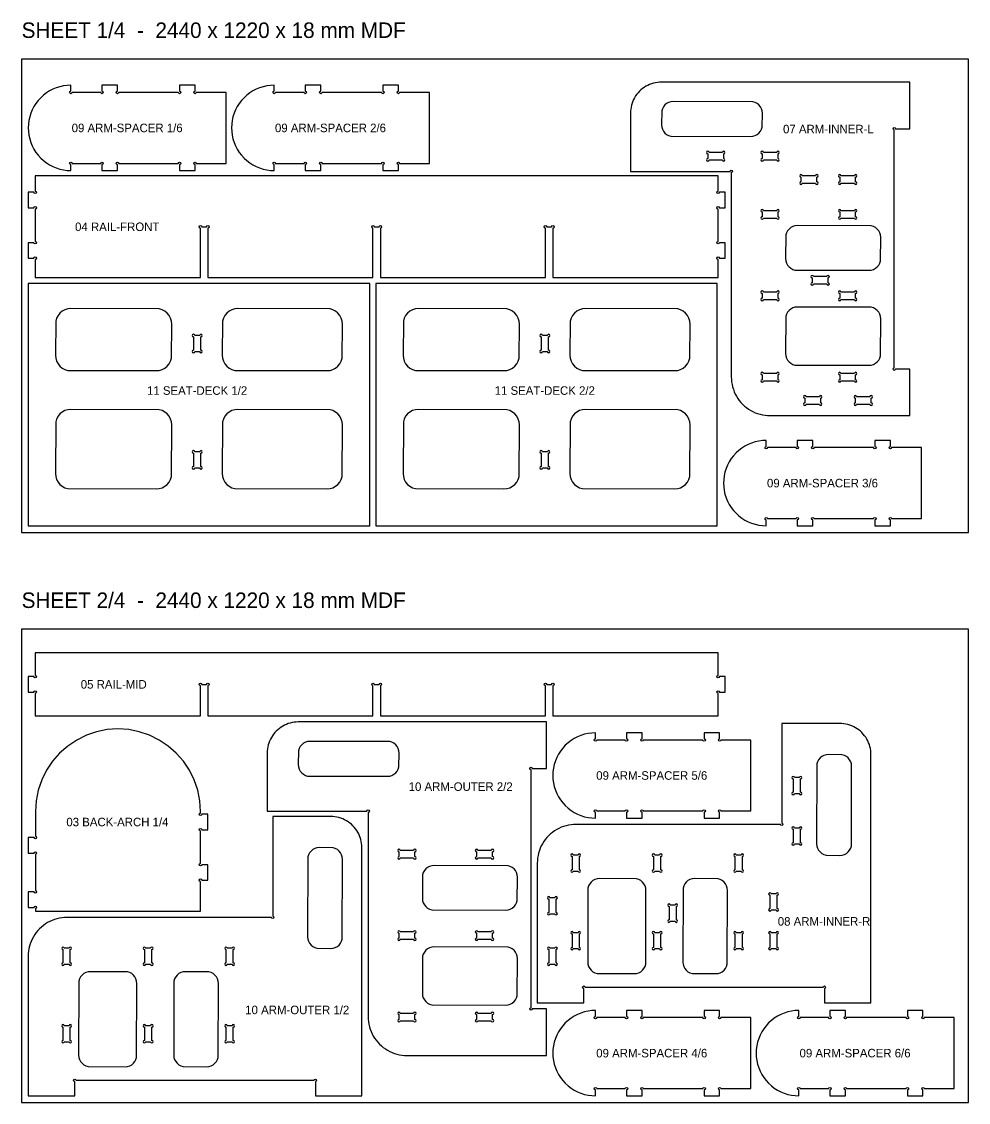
# Model space of a CAD drawing. Header units: millimetres. Extents: x 0 to 2440, y -4410 to 1317.
# Drawn here: x 0 to 2440, y -1470 to 1317 of the extents above; entities that cross this region are included whole.
import ezdxf
from ezdxf.enums import TextEntityAlignment as Align

# ---------------------------------------------------------------- set-up
doc = ezdxf.new("R2010")
doc.units = ezdxf.units.MM
for name, color, linetype in [('CUT', 1, 'Continuous'), ('ENGRAVE-LABEL', 3, 'Continuous'), ('REFERENCE-SHEET', 8, 'Continuous')]:
    doc.layers.add(name, color=color, linetype=linetype)

msp = doc.modelspace()

# ---------------------------------------------------------------- linework, layer by layer
at = {"layer": 'CUT'}
for points in [[(407, 933), (447, 933), (447, 948.3, -2.414213562), (450.2, 951.5), (527, 951.5), (527, 1134.5), (450.2, 1134.5, -2.414213562), (447, 1137.7), (447, 1153), (407, 1153), (407, 1137.7, -2.414213562), (403.8, 1134.5), (250.2, 1134.5, -2.414213562), (247, 1137.7), (247, 1153), (207, 1153), (207, 1137.7, -2.414213562), (203.8, 1134.5), (130.2, 1134.5, -2.414213562), (127, 1137.7), (127, 1153), (117.4129, 1152.5814), (107.8987, 1151.3289), (98.5299, 1149.2518), (89.3778, 1146.3662), (80.512, 1142.6939), (72, 1138.2628), (63.9066, 1133.1067), (56.2934, 1127.2649), (49.2183, 1120.7817), (42.7351, 1113.7066), (36.8933, 1106.0934), (31.7372, 1098), (27.3061, 1089.488), (23.6338, 1080.6222), (20.7482, 1071.4701), (18.6711, 1062.1013), (17.4186, 1052.5871), (17, 1043), (17.4186, 1033.4129), (18.6711, 1023.8987), (20.7482, 1014.5299), (23.6338, 1005.3778), (27.3061, 996.512), (31.7372, 988), (36.8933, 979.9066), (42.7351, 972.2934), (49.2183, 965.2183), (56.2934, 958.7351), (63.9066, 952.8933), (72, 947.7372), (80.512, 943.3061), (89.3778, 939.6338), (98.5299, 936.7482), (107.8987, 934.6711), (117.4129, 933.4186), (127, 933), (127, 948.3, -2.414213562), (130.2, 951.5), (203.8, 951.5, -2.414213562), (207, 948.3), (207, 933), (247, 933), (247, 948.3, -2.414213562), (250.2, 951.5), (403.8, 951.5, -2.414213562), (407, 948.3)], [(931, 933), (971, 933), (971, 948.3, -2.414213562), (974.2, 951.5), (1051, 951.5), (1051, 1134.5), (974.2, 1134.5, -2.414213562), (971, 1137.7), (971, 1153), (931, 1153), (931, 1137.7, -2.414213562), (927.8, 1134.5), (774.2, 1134.5, -2.414213562), (771, 1137.7), (771, 1153), (731, 1153), (731, 1137.7, -2.414213562), (727.8, 1134.5), (654.2, 1134.5, -2.414213562), (651, 1137.7), (651, 1153), (641.4129, 1152.5814), (631.8987, 1151.3289), (622.5299, 1149.2518), (613.3778, 1146.3662), (604.512, 1142.6939), (596, 1138.2628), (587.9066, 1133.1067), (580.2934, 1127.2649), (573.2183, 1120.7817), (566.7351, 1113.7066), (560.8933, 1106.0934), (555.7372, 1098), (551.3061, 1089.488), (547.6338, 1080.6222), (544.7482, 1071.4701), (542.6711, 1062.1013), (541.4186, 1052.5871), (541, 1043), (541.4186, 1033.4129), (542.6711, 1023.8987), (544.7482, 1014.5299), (547.6338, 1005.3778), (551.3061, 996.512), (555.7372, 988), (560.8933, 979.9066), (566.7351, 972.2934), (573.2183, 965.2183), (580.2934, 958.7351), (587.9066, 952.8933), (596, 947.7372), (604.512, 943.3061), (613.3778, 939.6338), (622.5299, 936.7482), (631.8987, 934.6711), (641.4129, 933.4186), (651, 933), (651, 948.3, -2.414213562), (654.2, 951.5), (727.8, 951.5, -2.414213562), (731, 948.3), (731, 933), (771, 933), (771, 948.3, -2.414213562), (774.2, 951.5), (927.8, 951.5, -2.414213562), (931, 948.3)], [(2289, 301), (2289, 421), (2252.2, 421, -2.414213562), (2249, 424.2), (2249, 1037.8, -2.414213562), (2252.2, 1041), (2289, 1041), (2289, 1161), (1649, 1161), (1643.7677, 1160.8287), (1638.5579, 1160.3156), (1633.3928, 1159.4628), (1628.2945, 1158.2741), (1623.2848, 1156.7544), (1618.3853, 1154.9104), (1613.6169, 1152.7498), (1609, 1150.282), (1604.5544, 1147.5176), (1600.2991, 1144.4683), (1596.2523, 1141.1472), (1592.4315, 1137.5685), (1588.8528, 1133.7477), (1585.5317, 1129.7009), (1582.4824, 1125.4456), (1579.718, 1121), (1577.2502, 1116.3831), (1575.0896, 1111.6147), (1573.2456, 1106.7152), (1571.7259, 1101.7055), (1570.5372, 1096.6072), (1569.6844, 1091.4421), (1569.1713, 1086.2323), (1569, 1081), (1569, 931), (1825.8, 931, -2.414213562), (1829, 927.8), (1829, 401), (1829.2141, 394.4597), (1829.8555, 387.9474), (1830.9215, 381.491), (1832.4074, 375.1181), (1834.307, 368.8561), (1836.612, 362.7317), (1839.3127, 356.7711), (1842.3975, 351), (1845.853, 345.443), (1849.6647, 340.1239), (1853.816, 335.0654), (1858.2893, 330.2893), (1863.0654, 325.816), (1868.1239, 321.6647), (1873.443, 317.853), (1879, 314.3975), (1884.7711, 311.3127), (1890.7317, 308.612), (1896.8561, 306.307), (1903.1181, 304.4074), (1909.491, 302.9215), (1915.9474, 301.8555), (1922.4597, 301.2141), (1929, 301)], [(1806.3, 960.5, 2.414213562), (1809.5, 963.7), (1809.5, 976.3, 2.414213562), (1806.3, 979.5), (1771.7, 979.5, 2.414213562), (1768.5, 976.3), (1768.5, 963.7, 2.414213562), (1771.7, 960.5)], [(1946.3, 960.5, 2.414213562), (1949.5, 963.7), (1949.5, 976.3, 2.414213562), (1946.3, 979.5), (1911.7, 979.5, 2.414213562), (1908.5, 976.3), (1908.5, 963.7, 2.414213562), (1911.7, 960.5)], [(2046.3, 900.5, 2.414213562), (2049.5, 903.7), (2049.5, 916.3, 2.414213562), (2046.3, 919.5), (2011.7, 919.5, 2.414213562), (2008.5, 916.3), (2008.5, 903.7, 2.414213562), (2011.7, 900.5)], [(2146.3, 900.5, 2.414213562), (2149.5, 903.7), (2149.5, 916.3, 2.414213562), (2146.3, 919.5), (2111.7, 919.5, 2.414213562), (2108.5, 916.3), (2108.5, 903.7, 2.414213562), (2111.7, 900.5)], [(17, 837), (31.8, 837, -2.414213562), (35, 833.8), (35, 750.2, -2.414213562), (31.8, 747), (17, 747), (17, 707), (31.8, 707, -2.414213562), (35, 703.8), (35, 657), (461, 657), (461, 784.8, -2.414213562), (464.2, 788), (476.8, 788, -2.414213562), (480, 784.8), (480, 657), (905.5, 657), (905.5, 784.8, -2.414213562), (908.7, 788), (921.3, 788, -2.414213562), (924.5, 784.8), (924.5, 657), (1350, 657), (1350, 784.8, -2.414213562), (1353.2, 788), (1365.8, 788, -2.414213562), (1369, 784.8), (1369, 657), (1795, 657), (1795, 703.8, -2.414213562), (1798.2, 707), (1813, 707), (1813, 747), (1798.2, 747, -2.414213562), (1795, 750.2), (1795, 833.8, -2.414213562), (1798.2, 837), (1813, 837), (1813, 877), (1798.2, 877, -2.414213562), (1795, 880.2), (1795, 919), (35, 919), (35, 880.2, -2.414213562), (31.8, 877), (17, 877)], [(1946.3, 810.5, 2.414213562), (1949.5, 813.7), (1949.5, 826.3, 2.414213562), (1946.3, 829.5), (1911.7, 829.5, 2.414213562), (1908.5, 826.3), (1908.5, 813.7, 2.414213562), (1911.7, 810.5)], [(2146.3, 810.5, 2.414213562), (2149.5, 813.7), (2149.5, 826.3, 2.414213562), (2146.3, 829.5), (2111.7, 829.5, 2.414213562), (2108.5, 826.3), (2108.5, 813.7, 2.414213562), (2111.7, 810.5)], [(2075.3, 640.5, 2.414213562), (2078.5, 643.7), (2078.5, 656.3, 2.414213562), (2075.3, 659.5), (2040.7, 659.5, 2.414213562), (2037.5, 656.3), (2037.5, 643.7, 2.414213562), (2040.7, 640.5)], [(1946.3, 600.5, 2.414213562), (1949.5, 603.7), (1949.5, 616.3, 2.414213562), (1946.3, 619.5), (1911.7, 619.5, 2.414213562), (1908.5, 616.3), (1908.5, 603.7, 2.414213562), (1911.7, 600.5)], [(2146.3, 600.5, 2.414213562), (2149.5, 603.7), (2149.5, 616.3, 2.414213562), (2146.3, 619.5), (2111.7, 619.5, 2.414213562), (2108.5, 616.3), (2108.5, 603.7, 2.414213562), (2111.7, 600.5)], [(443, 469.7, 2.414213562), (446.2, 466.5), (458.8, 466.5, 2.414213562), (462, 469.7), (462, 504.3, 2.414213562), (458.8, 507.5), (446.2, 507.5, 2.414213562), (443, 504.3)], [(1339, 469.7, 2.414213562), (1342.2, 466.5), (1354.8, 466.5, 2.414213562), (1358, 469.7), (1358, 504.3, 2.414213562), (1354.8, 507.5), (1342.2, 507.5, 2.414213562), (1339, 504.3)], [(1946.3, 390.5, 2.414213562), (1949.5, 393.7), (1949.5, 406.3, 2.414213562), (1946.3, 409.5), (1911.7, 409.5, 2.414213562), (1908.5, 406.3), (1908.5, 393.7, 2.414213562), (1911.7, 390.5)], [(2146.3, 390.5, 2.414213562), (2149.5, 393.7), (2149.5, 406.3, 2.414213562), (2146.3, 409.5), (2111.7, 409.5, 2.414213562), (2108.5, 406.3), (2108.5, 393.7, 2.414213562), (2111.7, 390.5)], [(2056.3, 330.5, 2.414213562), (2059.5, 333.7), (2059.5, 346.3, 2.414213562), (2056.3, 349.5), (2021.7, 349.5, 2.414213562), (2018.5, 346.3), (2018.5, 333.7, 2.414213562), (2021.7, 330.5)], [(2186.3, 330.5, 2.414213562), (2189.5, 333.7), (2189.5, 346.3, 2.414213562), (2186.3, 349.5), (2151.7, 349.5, 2.414213562), (2148.5, 346.3), (2148.5, 333.7, 2.414213562), (2151.7, 330.5)], [(2199, 17), (2239, 17), (2239, 32.3, -2.414213562), (2242.2, 35.5), (2319, 35.5), (2319, 218.5), (2242.2, 218.5, -2.414213562), (2239, 221.7), (2239, 237), (2199, 237), (2199, 221.7, -2.414213562), (2195.8, 218.5), (2042.2, 218.5, -2.414213562), (2039, 221.7), (2039, 237), (1999, 237), (1999, 221.7, -2.414213562), (1995.8, 218.5), (1922.2, 218.5, -2.414213562), (1919, 221.7), (1919, 237), (1909.4129, 236.5814), (1899.8987, 235.3289), (1890.5299, 233.2518), (1881.3778, 230.3662), (1872.512, 226.6939), (1864, 222.2628), (1855.9066, 217.1067), (1848.2934, 211.2649), (1841.2183, 204.7817), (1834.7351, 197.7066), (1828.8933, 190.0934), (1823.7372, 182), (1819.3061, 173.488), (1815.6338, 164.6222), (1812.7482, 155.4701), (1810.6711, 146.1013), (1809.4186, 136.5871), (1809, 127), (1809.4186, 117.4129), (1810.6711, 107.8987), (1812.7482, 98.5299), (1815.6338, 89.3778), (1819.3061, 80.512), (1823.7372, 72), (1828.8933, 63.9066), (1834.7351, 56.2934), (1841.2183, 49.2183), (1848.2934, 42.7351), (1855.9066, 36.8933), (1864, 31.7372), (1872.512, 27.3061), (1881.3778, 23.6338), (1890.5299, 20.7482), (1899.8987, 18.6711), (1909.4129, 17.4186), (1919, 17), (1919, 32.3, -2.414213562), (1922.2, 35.5), (1995.8, 35.5, -2.414213562), (1999, 32.3), (1999, 17), (2039, 17), (2039, 32.3, -2.414213562), (2042.2, 35.5), (2195.8, 35.5, -2.414213562), (2199, 32.3)], [(443, 169.7, 2.414213562), (446.2, 166.5), (458.8, 166.5, 2.414213562), (462, 169.7), (462, 204.3, 2.414213562), (458.8, 207.5), (446.2, 207.5, 2.414213562), (443, 204.3)], [(1339, 169.7, 2.414213562), (1342.2, 166.5), (1354.8, 166.5, 2.414213562), (1358, 169.7), (1358, 204.3, 2.414213562), (1354.8, 207.5), (1342.2, 207.5, 2.414213562), (1339, 204.3)], [(35, -311), (35, -368.8, -2.414213562), (31.8, -372), (17, -372), (17, -412), (31.8, -412, -2.414213562), (35, -415.2), (35, -473), (461, -473), (461, -395.2, -2.414213562), (464.2, -392), (476.8, -392, -2.414213562), (480, -395.2), (480, -473), (905.5, -473), (905.5, -395.2, -2.414213562), (908.7, -392), (921.3, -392, -2.414213562), (924.5, -395.2), (924.5, -473), (1350, -473), (1350, -395.2, -2.414213562), (1353.2, -392), (1365.8, -392, -2.414213562), (1369, -395.2), (1369, -473), (1795, -473), (1795, -415.2, -2.414213562), (1798.2, -412), (1813, -412), (1813, -372), (1798.2, -372, -2.414213562), (1795, -368.8), (1795, -311)], [(1353, -1349), (1353, -1229), (1316.2, -1229, -2.414213562), (1313, -1225.8), (1313, -612.2, -2.414213562), (1316.2, -609), (1353, -609), (1353, -489), (713, -489), (707.7677, -489.1713), (702.5579, -489.6844), (697.3928, -490.5372), (692.2945, -491.7259), (687.2848, -493.2456), (682.3853, -495.0896), (677.6169, -497.2502), (673, -499.718), (668.5544, -502.4824), (664.2991, -505.5317), (660.2523, -508.8528), (656.4315, -512.4315), (652.8528, -516.2523), (649.5317, -520.2991), (646.4824, -524.5544), (643.718, -529), (641.2502, -533.6169), (639.0896, -538.3853), (637.2456, -543.2848), (635.7259, -548.2945), (634.5372, -553.3928), (633.6844, -558.5579), (633.1713, -563.7677), (633, -569), (633, -719), (889.8, -719, -2.414213562), (893, -722.2), (893, -1249), (893.2141, -1255.5403), (893.8555, -1262.0526), (894.9215, -1268.509), (896.4074, -1274.8819), (898.307, -1281.1439), (900.612, -1287.2683), (903.3127, -1293.2289), (906.3975, -1299), (909.853, -1304.557), (913.6647, -1309.8761), (917.816, -1314.9346), (922.2893, -1319.7107), (927.0654, -1324.184), (932.1239, -1328.3353), (937.443, -1332.147), (943, -1335.6025), (948.7711, -1338.6873), (954.7317, -1341.388), (960.8561, -1343.693), (967.1181, -1345.5926), (973.491, -1347.0785), (979.9474, -1348.1445), (986.4597, -1348.7859), (993, -1349)], [(1329, -1213), (1449, -1213), (1449, -1176.2, -2.414213562), (1452.2, -1173), (2065.8, -1173, -2.414213562), (2069, -1176.2), (2069, -1213), (2189, -1213), (2189, -573), (2188.8287, -567.7677), (2188.3156, -562.5579), (2187.4628, -557.3928), (2186.2741, -552.2945), (2184.7544, -547.2848), (2182.9104, -542.3853), (2180.7498, -537.6169), (2178.282, -533), (2175.5176, -528.5544), (2172.4683, -524.2991), (2169.1472, -520.2523), (2165.5685, -516.4315), (2161.7477, -512.8528), (2157.7009, -509.5317), (2153.4456, -506.4824), (2149, -503.718), (2144.3831, -501.2502), (2139.6147, -499.0896), (2134.7152, -497.2456), (2129.7055, -495.7259), (2124.6072, -494.5372), (2119.4421, -493.6844), (2114.2323, -493.1713), (2109, -493), (1959, -493), (1959, -749.8, -2.414213562), (1955.8, -753), (1429, -753), (1422.4597, -753.2141), (1415.9474, -753.8555), (1409.491, -754.9215), (1403.1181, -756.4074), (1396.8561, -758.307), (1390.7317, -760.612), (1384.7711, -763.3127), (1379, -766.3975), (1373.443, -769.853), (1368.1239, -773.6647), (1363.0654, -777.816), (1358.2893, -782.2893), (1353.816, -787.0654), (1349.6647, -792.1239), (1345.853, -797.443), (1342.3975, -803), (1339.3127, -808.7711), (1336.612, -814.7317), (1334.307, -820.8561), (1332.4074, -827.1181), (1330.9215, -833.491), (1329.8555, -839.9474), (1329.2141, -846.4597), (1329, -853)], [(17, -927), (17, -967), (32.3, -967, -2.414213562), (35.5, -970.2), (35.5, -977), (461, -977), (461, -900.2, -2.414213562), (464.2, -897), (479.5, -897), (479.5, -857), (464.2, -857, -2.414213562), (461, -853.8), (461, -770.2, -2.414213562), (464.2, -767), (479.5, -767), (479.5, -727), (464.2, -727, -2.414213562), (461, -723.8), (461, -719.75), (459.1799, -691.9806), (453.7507, -664.6862), (444.8054, -638.3341), (432.4969, -613.375), (417.0359, -590.236), (398.687, -569.313), (377.764, -550.9641), (354.625, -535.5031), (329.6659, -523.1946), (303.3138, -514.2493), (276.0194, -508.8201), (248.25, -507), (220.4806, -508.8201), (193.1862, -514.2493), (166.8341, -523.1946), (141.875, -535.5031), (118.736, -550.9641), (97.813, -569.313), (79.4641, -590.236), (64.0031, -613.375), (51.6946, -638.3341), (42.7493, -664.6862), (37.3201, -691.9806), (35.5, -719.75), (35.5, -783.8, -2.414213562), (32.3, -787), (17, -787), (17, -827), (32.3, -827, -2.414213562), (35.5, -830.2), (35.5, -923.8, -2.414213562), (32.3, -927)], [(1759, -737), (1799, -737), (1799, -721.7, -2.414213562), (1802.2, -718.5), (1879, -718.5), (1879, -535.5), (1802.2, -535.5, -2.414213562), (1799, -532.3), (1799, -517), (1759, -517), (1759, -532.3, -2.414213562), (1755.8, -535.5), (1602.2, -535.5, -2.414213562), (1599, -532.3), (1599, -517), (1559, -517), (1559, -532.3, -2.414213562), (1555.8, -535.5), (1482.2, -535.5, -2.414213562), (1479, -532.3), (1479, -517), (1469.4129, -517.4186), (1459.8987, -518.6711), (1450.5299, -520.7482), (1441.3778, -523.6338), (1432.512, -527.3061), (1424, -531.7372), (1415.9066, -536.8933), (1408.2934, -542.7351), (1401.2183, -549.2183), (1394.7351, -556.2934), (1388.8933, -563.9066), (1383.7372, -572), (1379.3061, -580.512), (1375.6338, -589.3778), (1372.7482, -598.5299), (1370.6711, -607.8987), (1369.4186, -617.4129), (1369, -627), (1369.4186, -636.5871), (1370.6711, -646.1013), (1372.7482, -655.4701), (1375.6338, -664.6222), (1379.3061, -673.488), (1383.7372, -682), (1388.8933, -690.0934), (1394.7351, -697.7066), (1401.2183, -704.7817), (1408.2934, -711.2649), (1415.9066, -717.1067), (1424, -722.2628), (1432.512, -726.6939), (1441.3778, -730.3662), (1450.5299, -733.2518), (1459.8987, -735.3289), (1469.4129, -736.5814), (1479, -737), (1479, -721.7, -2.414213562), (1482.2, -718.5), (1555.8, -718.5, -2.414213562), (1559, -721.7), (1559, -737), (1599, -737), (1599, -721.7, -2.414213562), (1602.2, -718.5), (1755.8, -718.5, -2.414213562), (1759, -721.7)], [(1988.5, -670.3, 2.414213562), (1991.7, -673.5), (2004.3, -673.5, 2.414213562), (2007.5, -670.3), (2007.5, -635.7, 2.414213562), (2004.3, -632.5), (1991.7, -632.5, 2.414213562), (1988.5, -635.7)], [(17, -1453), (137, -1453), (137, -1416.2, -2.414213562), (140.2, -1413), (753.8, -1413, -2.414213562), (757, -1416.2), (757, -1453), (877, -1453), (877, -813), (876.8287, -807.7677), (876.3156, -802.5579), (875.4628, -797.3928), (874.2741, -792.2945), (872.7544, -787.2848), (870.9104, -782.3853), (868.7498, -777.6169), (866.282, -773), (863.5176, -768.5544), (860.4683, -764.2991), (857.1472, -760.2523), (853.5685, -756.4315), (849.7477, -752.8528), (845.7009, -749.5317), (841.4456, -746.4824), (837, -743.718), (832.3831, -741.2502), (827.6147, -739.0896), (822.7152, -737.2456), (817.7055, -735.7259), (812.6072, -734.5372), (807.4421, -733.6844), (802.2323, -733.1713), (797, -733), (647, -733), (647, -989.8, -2.414213562), (643.8, -993), (117, -993), (110.4597, -993.2141), (103.9474, -993.8555), (97.491, -994.9215), (91.1181, -996.4074), (84.8561, -998.307), (78.7317, -1000.612), (72.7711, -1003.3127), (67, -1006.3975), (61.443, -1009.853), (56.1239, -1013.6647), (51.0654, -1017.816), (46.2893, -1022.2893), (41.816, -1027.0654), (37.6647, -1032.1239), (33.853, -1037.443), (30.3975, -1043), (27.3127, -1048.7711), (24.612, -1054.7317), (22.307, -1060.8561), (20.4074, -1067.1181), (18.9215, -1073.491), (17.8555, -1079.9474), (17.2141, -1086.4597), (17, -1093)], [(1988.5, -800.3, 2.414213562), (1991.7, -803.5), (2004.3, -803.5, 2.414213562), (2007.5, -800.3), (2007.5, -765.7, 2.414213562), (2004.3, -762.5), (1991.7, -762.5, 2.414213562), (1988.5, -765.7)], [(1010.3, -839.5, 2.414213562), (1013.5, -836.3), (1013.5, -823.7, 2.414213562), (1010.3, -820.5), (975.7, -820.5, 2.414213562), (972.5, -823.7), (972.5, -836.3, 2.414213562), (975.7, -839.5)], [(1210.3, -839.5, 2.414213562), (1213.5, -836.3), (1213.5, -823.7, 2.414213562), (1210.3, -820.5), (1175.7, -820.5, 2.414213562), (1172.5, -823.7), (1172.5, -836.3, 2.414213562), (1175.7, -839.5)], [(1418.5, -870.3, 2.414213562), (1421.7, -873.5), (1434.3, -873.5, 2.414213562), (1437.5, -870.3), (1437.5, -835.7, 2.414213562), (1434.3, -832.5), (1421.7, -832.5, 2.414213562), (1418.5, -835.7)], [(1628.5, -870.3, 2.414213562), (1631.7, -873.5), (1644.3, -873.5, 2.414213562), (1647.5, -870.3), (1647.5, -835.7, 2.414213562), (1644.3, -832.5), (1631.7, -832.5, 2.414213562), (1628.5, -835.7)], [(1838.5, -870.3, 2.414213562), (1841.7, -873.5), (1854.3, -873.5, 2.414213562), (1857.5, -870.3), (1857.5, -835.7, 2.414213562), (1854.3, -832.5), (1841.7, -832.5, 2.414213562), (1838.5, -835.7)], [(1358.5, -980.3, 2.414213562), (1361.7, -983.5), (1374.3, -983.5, 2.414213562), (1377.5, -980.3), (1377.5, -945.7, 2.414213562), (1374.3, -942.5), (1361.7, -942.5, 2.414213562), (1358.5, -945.7)], [(1928.5, -970.3, 2.414213562), (1931.7, -973.5), (1944.3, -973.5, 2.414213562), (1947.5, -970.3), (1947.5, -935.7, 2.414213562), (1944.3, -932.5), (1931.7, -932.5, 2.414213562), (1928.5, -935.7)], [(1668.5, -999.3, 2.414213562), (1671.7, -1002.5), (1684.3, -1002.5, 2.414213562), (1687.5, -999.3), (1687.5, -964.7, 2.414213562), (1684.3, -961.5), (1671.7, -961.5, 2.414213562), (1668.5, -964.7)], [(1010.3, -1049.5, 2.414213562), (1013.5, -1046.3), (1013.5, -1033.7, 2.414213562), (1010.3, -1030.5), (975.7, -1030.5, 2.414213562), (972.5, -1033.7), (972.5, -1046.3, 2.414213562), (975.7, -1049.5)], [(1210.3, -1049.5, 2.414213562), (1213.5, -1046.3), (1213.5, -1033.7, 2.414213562), (1210.3, -1030.5), (1175.7, -1030.5, 2.414213562), (1172.5, -1033.7), (1172.5, -1046.3, 2.414213562), (1175.7, -1049.5)], [(1418.5, -1070.3, 2.414213562), (1421.7, -1073.5), (1434.3, -1073.5, 2.414213562), (1437.5, -1070.3), (1437.5, -1035.7, 2.414213562), (1434.3, -1032.5), (1421.7, -1032.5, 2.414213562), (1418.5, -1035.7)], [(1628.5, -1070.3, 2.414213562), (1631.7, -1073.5), (1644.3, -1073.5, 2.414213562), (1647.5, -1070.3), (1647.5, -1035.7, 2.414213562), (1644.3, -1032.5), (1631.7, -1032.5, 2.414213562), (1628.5, -1035.7)], [(1838.5, -1070.3, 2.414213562), (1841.7, -1073.5), (1854.3, -1073.5, 2.414213562), (1857.5, -1070.3), (1857.5, -1035.7, 2.414213562), (1854.3, -1032.5), (1841.7, -1032.5, 2.414213562), (1838.5, -1035.7)], [(1928.5, -1070.3, 2.414213562), (1931.7, -1073.5), (1944.3, -1073.5, 2.414213562), (1947.5, -1070.3), (1947.5, -1035.7, 2.414213562), (1944.3, -1032.5), (1931.7, -1032.5, 2.414213562), (1928.5, -1035.7)], [(106.5, -1110.3, 2.414213562), (109.7, -1113.5), (122.3, -1113.5, 2.414213562), (125.5, -1110.3), (125.5, -1075.7, 2.414213562), (122.3, -1072.5), (109.7, -1072.5, 2.414213562), (106.5, -1075.7)], [(316.5, -1110.3, 2.414213562), (319.7, -1113.5), (332.3, -1113.5, 2.414213562), (335.5, -1110.3), (335.5, -1075.7, 2.414213562), (332.3, -1072.5), (319.7, -1072.5, 2.414213562), (316.5, -1075.7)], [(526.5, -1110.3, 2.414213562), (529.7, -1113.5), (542.3, -1113.5, 2.414213562), (545.5, -1110.3), (545.5, -1075.7, 2.414213562), (542.3, -1072.5), (529.7, -1072.5, 2.414213562), (526.5, -1075.7)], [(1358.5, -1110.3, 2.414213562), (1361.7, -1113.5), (1374.3, -1113.5, 2.414213562), (1377.5, -1110.3), (1377.5, -1075.7, 2.414213562), (1374.3, -1072.5), (1361.7, -1072.5, 2.414213562), (1358.5, -1075.7)], [(1010.3, -1259.5, 2.414213562), (1013.5, -1256.3), (1013.5, -1243.7, 2.414213562), (1010.3, -1240.5), (975.7, -1240.5, 2.414213562), (972.5, -1243.7), (972.5, -1256.3, 2.414213562), (975.7, -1259.5)], [(1210.3, -1259.5, 2.414213562), (1213.5, -1256.3), (1213.5, -1243.7, 2.414213562), (1210.3, -1240.5), (1175.7, -1240.5, 2.414213562), (1172.5, -1243.7), (1172.5, -1256.3, 2.414213562), (1175.7, -1259.5)], [(1759, -1453), (1799, -1453), (1799, -1437.7, -2.414213562), (1802.2, -1434.5), (1879, -1434.5), (1879, -1251.5), (1802.2, -1251.5, -2.414213562), (1799, -1248.3), (1799, -1233), (1759, -1233), (1759, -1248.3, -2.414213562), (1755.8, -1251.5), (1602.2, -1251.5, -2.414213562), (1599, -1248.3), (1599, -1233), (1559, -1233), (1559, -1248.3, -2.414213562), (1555.8, -1251.5), (1482.2, -1251.5, -2.414213562), (1479, -1248.3), (1479, -1233), (1469.4129, -1233.4186), (1459.8987, -1234.6711), (1450.5299, -1236.7482), (1441.3778, -1239.6338), (1432.512, -1243.3061), (1424, -1247.7372), (1415.9066, -1252.8933), (1408.2934, -1258.7351), (1401.2183, -1265.2183), (1394.7351, -1272.2934), (1388.8933, -1279.9066), (1383.7372, -1288), (1379.3061, -1296.512), (1375.6338, -1305.3778), (1372.7482, -1314.5299), (1370.6711, -1323.8987), (1369.4186, -1333.4129), (1369, -1343), (1369.4186, -1352.5871), (1370.6711, -1362.1013), (1372.7482, -1371.4701), (1375.6338, -1380.6222), (1379.3061, -1389.488), (1383.7372, -1398), (1388.8933, -1406.0934), (1394.7351, -1413.7066), (1401.2183, -1420.7817), (1408.2934, -1427.2649), (1415.9066, -1433.1067), (1424, -1438.2628), (1432.512, -1442.6939), (1441.3778, -1446.3662), (1450.5299, -1449.2518), (1459.8987, -1451.3289), (1469.4129, -1452.5814), (1479, -1453), (1479, -1437.7, -2.414213562), (1482.2, -1434.5), (1555.8, -1434.5, -2.414213562), (1559, -1437.7), (1559, -1453), (1599, -1453), (1599, -1437.7, -2.414213562), (1602.2, -1434.5), (1755.8, -1434.5, -2.414213562), (1759, -1437.7)], [(2283, -1453), (2323, -1453), (2323, -1437.7, -2.414213562), (2326.2, -1434.5), (2403, -1434.5), (2403, -1251.5), (2326.2, -1251.5, -2.414213562), (2323, -1248.3), (2323, -1233), (2283, -1233), (2283, -1248.3, -2.414213562), (2279.8, -1251.5), (2126.2, -1251.5, -2.414213562), (2123, -1248.3), (2123, -1233), (2083, -1233), (2083, -1248.3, -2.414213562), (2079.8, -1251.5), (2006.2, -1251.5, -2.414213562), (2003, -1248.3), (2003, -1233), (1993.4129, -1233.4186), (1983.8987, -1234.6711), (1974.5299, -1236.7482), (1965.3778, -1239.6338), (1956.512, -1243.3061), (1948, -1247.7372), (1939.9066, -1252.8933), (1932.2934, -1258.7351), (1925.2183, -1265.2183), (1918.7351, -1272.2934), (1912.8933, -1279.9066), (1907.7372, -1288), (1903.3061, -1296.512), (1899.6338, -1305.3778), (1896.7482, -1314.5299), (1894.6711, -1323.8987), (1893.4186, -1333.4129), (1893, -1343), (1893.4186, -1352.5871), (1894.6711, -1362.1013), (1896.7482, -1371.4701), (1899.6338, -1380.6222), (1903.3061, -1389.488), (1907.7372, -1398), (1912.8933, -1406.0934), (1918.7351, -1413.7066), (1925.2183, -1420.7817), (1932.2934, -1427.2649), (1939.9066, -1433.1067), (1948, -1438.2628), (1956.512, -1442.6939), (1965.3778, -1446.3662), (1974.5299, -1449.2518), (1983.8987, -1451.3289), (1993.4129, -1452.5814), (2003, -1453), (2003, -1437.7, -2.414213562), (2006.2, -1434.5), (2079.8, -1434.5, -2.414213562), (2083, -1437.7), (2083, -1453), (2123, -1453), (2123, -1437.7, -2.414213562), (2126.2, -1434.5), (2279.8, -1434.5, -2.414213562), (2283, -1437.7)], [(106.5, -1310.3, 2.414213562), (109.7, -1313.5), (122.3, -1313.5, 2.414213562), (125.5, -1310.3), (125.5, -1275.7, 2.414213562), (122.3, -1272.5), (109.7, -1272.5, 2.414213562), (106.5, -1275.7)], [(316.5, -1310.3, 2.414213562), (319.7, -1313.5), (332.3, -1313.5, 2.414213562), (335.5, -1310.3), (335.5, -1275.7, 2.414213562), (332.3, -1272.5), (319.7, -1272.5, 2.414213562), (316.5, -1275.7)], [(526.5, -1310.3, 2.414213562), (529.7, -1313.5), (542.3, -1313.5, 2.414213562), (545.5, -1310.3), (545.5, -1275.7, 2.414213562), (542.3, -1272.5), (529.7, -1272.5, 2.414213562), (526.5, -1275.7)]]:
    msp.add_lwpolyline(points, format="xyb", close=True, dxfattribs=at)
for points in [[(1909, 1081), (1908.4236, 1086.8527), (1906.7164, 1092.4805), (1903.9441, 1097.6671), (1900.2132, 1102.2132), (1895.6671, 1105.9441), (1890.4805, 1108.7164), (1884.8527, 1110.4236), (1679, 1111), (1673.1473, 1110.4236), (1667.5195, 1108.7164), (1662.3329, 1105.9441), (1657.7868, 1102.2132), (1654.0559, 1097.6671), (1651.2836, 1092.4805), (1649.5764, 1086.8527), (1649, 1051), (1649.5764, 1045.1473), (1651.2836, 1039.5195), (1654.0559, 1034.3329), (1657.7868, 1029.7868), (1662.3329, 1026.0559), (1667.5195, 1023.2836), (1673.1473, 1021.5764), (1879, 1021), (1884.8527, 1021.5764), (1890.4805, 1023.2836), (1895.6671, 1026.0559), (1900.2132, 1029.7868), (1903.9441, 1034.3329), (1906.7164, 1039.5195), (1908.4236, 1045.1473)], [(2214, 761), (2213.4236, 766.8527), (2211.7164, 772.4805), (2208.9441, 777.6671), (2205.2132, 782.2132), (2200.6671, 785.9441), (2195.4805, 788.7164), (2189.8527, 790.4236), (1999, 791), (1993.1473, 790.4236), (1987.5195, 788.7164), (1982.3329, 785.9441), (1977.7868, 782.2132), (1974.0559, 777.6671), (1971.2836, 772.4805), (1969.5764, 766.8527), (1969, 706), (1969.5764, 700.1473), (1971.2836, 694.5195), (1974.0559, 689.3329), (1977.7868, 684.7868), (1982.3329, 681.0559), (1987.5195, 678.2836), (1993.1473, 676.5764), (2184, 676), (2189.8527, 676.5764), (2195.4805, 678.2836), (2200.6671, 681.0559), (2205.2132, 684.7868), (2208.9441, 689.3329), (2211.7164, 694.5195), (2213.4236, 700.1473)], [(897, 17), (897, 642), (17, 642), (17, 17)], [(1793, 17), (1793, 642), (913, 642), (913, 17)], [(347, 417), (354.8036, 417.7686), (362.3073, 420.0448), (369.2228, 423.7412), (375.2843, 428.7157), (380.2588, 434.7772), (383.9552, 441.6927), (386.2314, 449.1964), (387, 537), (386.2314, 544.8036), (383.9552, 552.3073), (380.2588, 559.2228), (375.2843, 565.2843), (369.2228, 570.2588), (362.3073, 573.9552), (354.8036, 576.2314), (127, 577), (119.1964, 576.2314), (111.6927, 573.9552), (104.7772, 570.2588), (98.7157, 565.2843), (93.7412, 559.2228), (90.0448, 552.3073), (87.7686, 544.8036), (87, 457), (87.7686, 449.1964), (90.0448, 441.6927), (93.7412, 434.7772), (98.7157, 428.7157), (104.7772, 423.7412), (111.6927, 420.0448), (119.1964, 417.7686)], [(787, 417), (794.8036, 417.7686), (802.3073, 420.0448), (809.2228, 423.7412), (815.2843, 428.7157), (820.2588, 434.7772), (823.9552, 441.6927), (826.2314, 449.1964), (827, 537), (826.2314, 544.8036), (823.9552, 552.3073), (820.2588, 559.2228), (815.2843, 565.2843), (809.2228, 570.2588), (802.3073, 573.9552), (794.8036, 576.2314), (557, 577), (549.1964, 576.2314), (541.6927, 573.9552), (534.7772, 570.2588), (528.7157, 565.2843), (523.7412, 559.2228), (520.0448, 552.3073), (517.7686, 544.8036), (517, 457), (517.7686, 449.1964), (520.0448, 441.6927), (523.7412, 434.7772), (528.7157, 428.7157), (534.7772, 423.7412), (541.6927, 420.0448), (549.1964, 417.7686)], [(1243, 417), (1250.8036, 417.7686), (1258.3073, 420.0448), (1265.2228, 423.7412), (1271.2843, 428.7157), (1276.2588, 434.7772), (1279.9552, 441.6927), (1282.2314, 449.1964), (1283, 537), (1282.2314, 544.8036), (1279.9552, 552.3073), (1276.2588, 559.2228), (1271.2843, 565.2843), (1265.2228, 570.2588), (1258.3073, 573.9552), (1250.8036, 576.2314), (1023, 577), (1015.1964, 576.2314), (1007.6927, 573.9552), (1000.7772, 570.2588), (994.7157, 565.2843), (989.7412, 559.2228), (986.0448, 552.3073), (983.7686, 544.8036), (983, 457), (983.7686, 449.1964), (986.0448, 441.6927), (989.7412, 434.7772), (994.7157, 428.7157), (1000.7772, 423.7412), (1007.6927, 420.0448), (1015.1964, 417.7686)], [(1683, 417), (1690.8036, 417.7686), (1698.3073, 420.0448), (1705.2228, 423.7412), (1711.2843, 428.7157), (1716.2588, 434.7772), (1719.9552, 441.6927), (1722.2314, 449.1964), (1723, 537), (1722.2314, 544.8036), (1719.9552, 552.3073), (1716.2588, 559.2228), (1711.2843, 565.2843), (1705.2228, 570.2588), (1698.3073, 573.9552), (1690.8036, 576.2314), (1453, 577), (1445.1964, 576.2314), (1437.6927, 573.9552), (1430.7772, 570.2588), (1424.7157, 565.2843), (1419.7412, 559.2228), (1416.0448, 552.3073), (1413.7686, 544.8036), (1413, 457), (1413.7686, 449.1964), (1416.0448, 441.6927), (1419.7412, 434.7772), (1424.7157, 428.7157), (1430.7772, 423.7412), (1437.6927, 420.0448), (1445.1964, 417.7686)], [(2214, 551), (2213.4236, 556.8527), (2211.7164, 562.4805), (2208.9441, 567.6671), (2205.2132, 572.2132), (2200.6671, 575.9441), (2195.4805, 578.7164), (2189.8527, 580.4236), (1999, 581), (1993.1473, 580.4236), (1987.5195, 578.7164), (1982.3329, 575.9441), (1977.7868, 572.2132), (1974.0559, 567.6671), (1971.2836, 562.4805), (1969.5764, 556.8527), (1969, 461), (1969.5764, 455.1473), (1971.2836, 449.5195), (1974.0559, 444.3329), (1977.7868, 439.7868), (1982.3329, 436.0559), (1987.5195, 433.2836), (1993.1473, 431.5764), (2184, 431), (2189.8527, 431.5764), (2195.4805, 433.2836), (2200.6671, 436.0559), (2205.2132, 439.7868), (2208.9441, 444.3329), (2211.7164, 449.5195), (2213.4236, 455.1473)], [(347, 112), (354.8036, 112.7686), (362.3073, 115.0448), (369.2228, 118.7412), (375.2843, 123.7157), (380.2588, 129.7772), (383.9552, 136.6927), (386.2314, 144.1964), (387, 277), (386.2314, 284.8036), (383.9552, 292.3073), (380.2588, 299.2228), (375.2843, 305.2843), (369.2228, 310.2588), (362.3073, 313.9552), (354.8036, 316.2314), (127, 317), (119.1964, 316.2314), (111.6927, 313.9552), (104.7772, 310.2588), (98.7157, 305.2843), (93.7412, 299.2228), (90.0448, 292.3073), (87.7686, 284.8036), (87, 152), (87.7686, 144.1964), (90.0448, 136.6927), (93.7412, 129.7772), (98.7157, 123.7157), (104.7772, 118.7412), (111.6927, 115.0448), (119.1964, 112.7686)], [(787, 112), (794.8036, 112.7686), (802.3073, 115.0448), (809.2228, 118.7412), (815.2843, 123.7157), (820.2588, 129.7772), (823.9552, 136.6927), (826.2314, 144.1964), (827, 277), (826.2314, 284.8036), (823.9552, 292.3073), (820.2588, 299.2228), (815.2843, 305.2843), (809.2228, 310.2588), (802.3073, 313.9552), (794.8036, 316.2314), (557, 317), (549.1964, 316.2314), (541.6927, 313.9552), (534.7772, 310.2588), (528.7157, 305.2843), (523.7412, 299.2228), (520.0448, 292.3073), (517.7686, 284.8036), (517, 152), (517.7686, 144.1964), (520.0448, 136.6927), (523.7412, 129.7772), (528.7157, 123.7157), (534.7772, 118.7412), (541.6927, 115.0448), (549.1964, 112.7686)], [(1243, 112), (1250.8036, 112.7686), (1258.3073, 115.0448), (1265.2228, 118.7412), (1271.2843, 123.7157), (1276.2588, 129.7772), (1279.9552, 136.6927), (1282.2314, 144.1964), (1283, 277), (1282.2314, 284.8036), (1279.9552, 292.3073), (1276.2588, 299.2228), (1271.2843, 305.2843), (1265.2228, 310.2588), (1258.3073, 313.9552), (1250.8036, 316.2314), (1023, 317), (1015.1964, 316.2314), (1007.6927, 313.9552), (1000.7772, 310.2588), (994.7157, 305.2843), (989.7412, 299.2228), (986.0448, 292.3073), (983.7686, 284.8036), (983, 152), (983.7686, 144.1964), (986.0448, 136.6927), (989.7412, 129.7772), (994.7157, 123.7157), (1000.7772, 118.7412), (1007.6927, 115.0448), (1015.1964, 112.7686)], [(1683, 112), (1690.8036, 112.7686), (1698.3073, 115.0448), (1705.2228, 118.7412), (1711.2843, 123.7157), (1716.2588, 129.7772), (1719.9552, 136.6927), (1722.2314, 144.1964), (1723, 277), (1722.2314, 284.8036), (1719.9552, 292.3073), (1716.2588, 299.2228), (1711.2843, 305.2843), (1705.2228, 310.2588), (1698.3073, 313.9552), (1690.8036, 316.2314), (1453, 317), (1445.1964, 316.2314), (1437.6927, 313.9552), (1430.7772, 310.2588), (1424.7157, 305.2843), (1419.7412, 299.2228), (1416.0448, 292.3073), (1413.7686, 284.8036), (1413, 152), (1413.7686, 144.1964), (1416.0448, 136.6927), (1419.7412, 129.7772), (1424.7157, 123.7157), (1430.7772, 118.7412), (1437.6927, 115.0448), (1445.1964, 112.7686)], [(973, -569), (972.4236, -563.1473), (970.7164, -557.5195), (967.9441, -552.3329), (964.2132, -547.7868), (959.6671, -544.0559), (954.4805, -541.2836), (948.8527, -539.5764), (743, -539), (737.1473, -539.5764), (731.5195, -541.2836), (726.3329, -544.0559), (721.7868, -547.7868), (718.0559, -552.3329), (715.2836, -557.5195), (713.5764, -563.1473), (713, -599), (713.5764, -604.8527), (715.2836, -610.4805), (718.0559, -615.6671), (721.7868, -620.2132), (726.3329, -623.9441), (731.5195, -626.7164), (737.1473, -628.4236), (943, -629), (948.8527, -628.4236), (954.4805, -626.7164), (959.6671, -623.9441), (964.2132, -620.2132), (967.9441, -615.6671), (970.7164, -610.4805), (972.4236, -604.8527)], [(2109, -833), (2114.8527, -832.4236), (2120.4805, -830.7164), (2125.6671, -827.9441), (2130.2132, -824.2132), (2133.9441, -819.6671), (2136.7164, -814.4805), (2138.4236, -808.8527), (2139, -603), (2138.4236, -597.1473), (2136.7164, -591.5195), (2133.9441, -586.3329), (2130.2132, -581.7868), (2125.6671, -578.0559), (2120.4805, -575.2836), (2114.8527, -573.5764), (2079, -573), (2073.1473, -573.5764), (2067.5195, -575.2836), (2062.3329, -578.0559), (2057.7868, -581.7868), (2054.0559, -586.3329), (2051.2836, -591.5195), (2049.5764, -597.1473), (2049, -803), (2049.5764, -808.8527), (2051.2836, -814.4805), (2054.0559, -819.6671), (2057.7868, -824.2132), (2062.3329, -827.9441), (2067.5195, -830.7164), (2073.1473, -832.4236)], [(797, -1073), (802.8527, -1072.4236), (808.4805, -1070.7164), (813.6671, -1067.9441), (818.2132, -1064.2132), (821.9441, -1059.6671), (824.7164, -1054.4805), (826.4236, -1048.8527), (827, -843), (826.4236, -837.1473), (824.7164, -831.5195), (821.9441, -826.3329), (818.2132, -821.7868), (813.6671, -818.0559), (808.4805, -815.2836), (802.8527, -813.5764), (767, -813), (761.1473, -813.5764), (755.5195, -815.2836), (750.3329, -818.0559), (745.7868, -821.7868), (742.0559, -826.3329), (739.2836, -831.5195), (737.5764, -837.1473), (737, -1043), (737.5764, -1048.8527), (739.2836, -1054.4805), (742.0559, -1059.6671), (745.7868, -1064.2132), (750.3329, -1067.9441), (755.5195, -1070.7164), (761.1473, -1072.4236)], [(1278, -889), (1277.4236, -883.1473), (1275.7164, -877.5195), (1272.9441, -872.3329), (1269.2132, -867.7868), (1264.6671, -864.0559), (1259.4805, -861.2836), (1253.8527, -859.5764), (1063, -859), (1057.1473, -859.5764), (1051.5195, -861.2836), (1046.3329, -864.0559), (1041.7868, -867.7868), (1038.0559, -872.3329), (1035.2836, -877.5195), (1033.5764, -883.1473), (1033, -944), (1033.5764, -949.8527), (1035.2836, -955.4805), (1038.0559, -960.6671), (1041.7868, -965.2132), (1046.3329, -968.9441), (1051.5195, -971.7164), (1057.1473, -973.4236), (1248, -974), (1253.8527, -973.4236), (1259.4805, -971.7164), (1264.6671, -968.9441), (1269.2132, -965.2132), (1272.9441, -960.6671), (1275.7164, -955.4805), (1277.4236, -949.8527)], [(1579, -1138), (1584.8527, -1137.4236), (1590.4805, -1135.7164), (1595.6671, -1132.9441), (1600.2132, -1129.2132), (1603.9441, -1124.6671), (1606.7164, -1119.4805), (1608.4236, -1113.8527), (1609, -923), (1608.4236, -917.1473), (1606.7164, -911.5195), (1603.9441, -906.3329), (1600.2132, -901.7868), (1595.6671, -898.0559), (1590.4805, -895.2836), (1584.8527, -893.5764), (1489, -893), (1483.1473, -893.5764), (1477.5195, -895.2836), (1472.3329, -898.0559), (1467.7868, -901.7868), (1464.0559, -906.3329), (1461.2836, -911.5195), (1459.5764, -917.1473), (1459, -1108), (1459.5764, -1113.8527), (1461.2836, -1119.4805), (1464.0559, -1124.6671), (1467.7868, -1129.2132), (1472.3329, -1132.9441), (1477.5195, -1135.7164), (1483.1473, -1137.4236)], [(1789, -1138), (1794.8527, -1137.4236), (1800.4805, -1135.7164), (1805.6671, -1132.9441), (1810.2132, -1129.2132), (1813.9441, -1124.6671), (1816.7164, -1119.4805), (1818.4236, -1113.8527), (1819, -923), (1818.4236, -917.1473), (1816.7164, -911.5195), (1813.9441, -906.3329), (1810.2132, -901.7868), (1805.6671, -898.0559), (1800.4805, -895.2836), (1794.8527, -893.5764), (1734, -893), (1728.1473, -893.5764), (1722.5195, -895.2836), (1717.3329, -898.0559), (1712.7868, -901.7868), (1709.0559, -906.3329), (1706.2836, -911.5195), (1704.5764, -917.1473), (1704, -1108), (1704.5764, -1113.8527), (1706.2836, -1119.4805), (1709.0559, -1124.6671), (1712.7868, -1129.2132), (1717.3329, -1132.9441), (1722.5195, -1135.7164), (1728.1473, -1137.4236)], [(1278, -1099), (1277.4236, -1093.1473), (1275.7164, -1087.5195), (1272.9441, -1082.3329), (1269.2132, -1077.7868), (1264.6671, -1074.0559), (1259.4805, -1071.2836), (1253.8527, -1069.5764), (1063, -1069), (1057.1473, -1069.5764), (1051.5195, -1071.2836), (1046.3329, -1074.0559), (1041.7868, -1077.7868), (1038.0559, -1082.3329), (1035.2836, -1087.5195), (1033.5764, -1093.1473), (1033, -1189), (1033.5764, -1194.8527), (1035.2836, -1200.4805), (1038.0559, -1205.6671), (1041.7868, -1210.2132), (1046.3329, -1213.9441), (1051.5195, -1216.7164), (1057.1473, -1218.4236), (1248, -1219), (1253.8527, -1218.4236), (1259.4805, -1216.7164), (1264.6671, -1213.9441), (1269.2132, -1210.2132), (1272.9441, -1205.6671), (1275.7164, -1200.4805), (1277.4236, -1194.8527)], [(267, -1378), (272.8527, -1377.4236), (278.4805, -1375.7164), (283.6671, -1372.9441), (288.2132, -1369.2132), (291.9441, -1364.6671), (294.7164, -1359.4805), (296.4236, -1353.8527), (297, -1163), (296.4236, -1157.1473), (294.7164, -1151.5195), (291.9441, -1146.3329), (288.2132, -1141.7868), (283.6671, -1138.0559), (278.4805, -1135.2836), (272.8527, -1133.5764), (177, -1133), (171.1473, -1133.5764), (165.5195, -1135.2836), (160.3329, -1138.0559), (155.7868, -1141.7868), (152.0559, -1146.3329), (149.2836, -1151.5195), (147.5764, -1157.1473), (147, -1348), (147.5764, -1353.8527), (149.2836, -1359.4805), (152.0559, -1364.6671), (155.7868, -1369.2132), (160.3329, -1372.9441), (165.5195, -1375.7164), (171.1473, -1377.4236)], [(477, -1378), (482.8527, -1377.4236), (488.4805, -1375.7164), (493.6671, -1372.9441), (498.2132, -1369.2132), (501.9441, -1364.6671), (504.7164, -1359.4805), (506.4236, -1353.8527), (507, -1163), (506.4236, -1157.1473), (504.7164, -1151.5195), (501.9441, -1146.3329), (498.2132, -1141.7868), (493.6671, -1138.0559), (488.4805, -1135.2836), (482.8527, -1133.5764), (422, -1133), (416.1473, -1133.5764), (410.5195, -1135.2836), (405.3329, -1138.0559), (400.7868, -1141.7868), (397.0559, -1146.3329), (394.2836, -1151.5195), (392.5764, -1157.1473), (392, -1348), (392.5764, -1353.8527), (394.2836, -1359.4805), (397.0559, -1364.6671), (400.7868, -1369.2132), (405.3329, -1372.9441), (410.5195, -1375.7164), (416.1473, -1377.4236)]]:
    msp.add_lwpolyline(points, close=True, dxfattribs=at)
at = {"layer": 'REFERENCE-SHEET'}
for points in [[(0, 0), (2440, 0), (2440, 1220), (0, 1220)], [(0, -1470), (2440, -1470), (2440, -250), (0, -250)]]:
    msp.add_lwpolyline(points, close=True, dxfattribs=at)

# ---------------------------------------------------------------- texts
at = {"layer": 'ENGRAVE-LABEL'}
for s, p in [('09 ARM-SPACER 1/6', (272.0019, 1043)), ('09 ARM-SPACER 2/6', (796.0019, 1043)), ('07 ARM-INNER-L', (2079.1816, 1040.0996)), ('04 RAIL-FRONT', (246.4024, 788)), ('11 SEAT-DECK 1/2', (452.3164, 365.6914)), ('11 SEAT-DECK 2/2', (1348.3164, 365.6914)), ('09 ARM-SPACER 3/6', (2064.0019, 127)), ('05 RAIL-MID', (237.4024, -392)), ('09 ARM-SPACER 5/6', (1624.0019, -627)), ('10 ARM-OUTER 2/2', (1131.5332, -655.6621)), ('03 BACK-ARCH 1/4', (246.8965, -746.9671)), ('08 ARM-INNER-R', (2068.0996, -1003.1816)), ('10 ARM-OUTER 1/2', (710.3379, -1231.5332)), ('09 ARM-SPACER 4/6', (1624.0019, -1343)), ('09 ARM-SPACER 6/6', (2148.0019, -1343))]:
    msp.add_text(s, height=22, dxfattribs=at).set_placement(p, align=Align.MIDDLE_CENTER)
at = {"layer": 'REFERENCE-SHEET'}
for s, p in [('SHEET 1/4  -  2440 x 1220 x 18 mm MDF', (0, 1275)), ('SHEET 2/4  -  2440 x 1220 x 18 mm MDF', (0, -195))]:
    msp.add_text(s, height=40, dxfattribs=at).set_placement(p)

doc.saveas('drawing.dxf')
